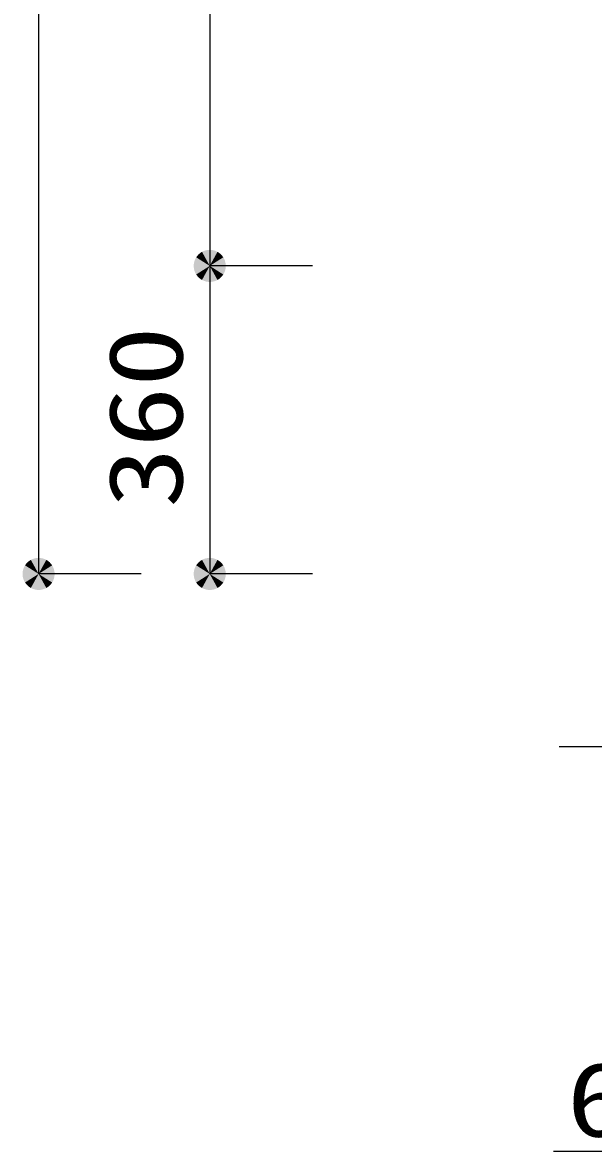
# Model space of a CAD drawing. Units: millimetres, scale not verified. Extents: x -8093 to 8093, y -5792 to 5792.
# Drawn here: x -7306 to -6639, y -526 to 793 of the extents above; entities that cross this region are included whole.
import ezdxf
from ezdxf.enums import TextEntityAlignment as Align

# ---------------------------------------------------------------- set-up
doc = ezdxf.new("R2010")
doc.units = ezdxf.units.MM
doc.header["$LTSCALE"] = 30
doc.layers.add('0-2_00クル-フ-1機器', color=2, linetype='Continuous', lineweight=25)
doc.layers.add('0-4_00クル-フ-6寸法', color=132, linetype='Continuous', lineweight=25)
doc.styles.add('ＭＳ ゴシック', font='')
doc.styles.get('ＭＳ ゴシック').set_extended_font_data('MS Gothic')

msp = doc.modelspace()

# ---------------------------------------------------------------- linework, layer by layer
at = {"layer": '0-2_00クル-フ-1機器', "color": 4}
msp.add_line((-6385.23, -53.16), (-6679.03, -53.16), dxfattribs=at)
at = {"layer": '0-4_00クル-フ-6寸法', "color": 4}
for p, q in [((-7287.2, 1768.84), (-7287.2, 148.84)), ((-7087.2, 1408.84), (-7087.2, 508.84)), ((-6967.2, 508.84), (-7087.2, 508.84)), ((-6967.2, 508.84), (-7087.2, 508.84)), ((-7087.2, 508.84), (-7087.2, 148.84)), ((-7167.2, 148.84), (-7287.2, 148.84)), ((-6967.2, 148.84), (-7087.2, 148.84)), ((-6502.24, -526.12), (-6685.4, -526.12))]:
    msp.add_line(p, q, dxfattribs=at)
at = {"layer": '0-4_00クル-フ-6寸法'}
for points in [[(-7087.2, 508.84), (-7105.61, 512.35), (-7105.03, 514.63)], [(-7087.2, 508.84), (-7105.61, 512.35), (-7105.03, 514.63)], [(-7087.2, 508.84), (-7105.03, 514.63), (-7104.16, 516.82)], [(-7087.2, 508.84), (-7105.03, 514.63), (-7104.16, 516.82)], [(-7087.2, 508.84), (-7104.16, 516.82), (-7103.03, 518.89)], [(-7087.2, 508.84), (-7104.16, 516.82), (-7103.03, 518.89)], [(-7087.2, 508.84), (-7103.03, 518.89), (-7101.64, 520.79)], [(-7087.2, 508.84), (-7103.03, 518.89), (-7101.64, 520.79)], [(-7087.2, 508.84), (-7101.64, 520.79), (-7100.03, 522.51)], [(-7087.2, 508.84), (-7101.64, 520.79), (-7100.03, 522.51)], [(-7087.2, 508.84), (-7100.03, 522.51), (-7098.22, 524.01)], [(-7087.2, 508.84), (-7100.03, 522.51), (-7098.22, 524.01)], [(-7087.2, 508.84), (-7098.22, 524.01), (-7096.23, 525.27)], [(-7087.2, 508.84), (-7098.22, 524.01), (-7096.23, 525.27)], [(-7087.2, 508.84), (-7096.23, 525.27), (-7094.1, 526.27)], [(-7087.2, 508.84), (-7096.23, 525.27), (-7094.1, 526.27)], [(-7087.2, 508.84), (-7094.1, 526.27), (-7091.86, 527)], [(-7087.2, 508.84), (-7094.1, 526.27), (-7091.86, 527)], [(-7087.2, 508.84), (-7091.86, 527), (-7089.55, 527.44)], [(-7087.2, 508.84), (-7091.86, 527), (-7089.55, 527.44)], [(-7087.2, 508.84), (-7089.55, 527.44), (-7087.2, 527.59)], [(-7087.2, 508.84), (-7089.55, 527.44), (-7087.2, 527.59)], [(-7087.2, 508.84), (-7087.2, 527.59), (-7084.85, 527.44)], [(-7087.2, 508.84), (-7087.2, 527.59), (-7084.85, 527.44)], [(-7087.2, 508.84), (-7084.85, 527.44), (-7082.53, 527)], [(-7087.2, 508.84), (-7084.85, 527.44), (-7082.53, 527)], [(-7087.2, 508.84), (-7082.53, 527), (-7080.29, 526.27)], [(-7087.2, 508.84), (-7082.53, 527), (-7080.29, 526.27)], [(-7087.2, 508.84), (-7080.29, 526.27), (-7078.16, 525.27)], [(-7087.2, 508.84), (-7080.29, 526.27), (-7078.16, 525.27)], [(-7087.2, 508.84), (-7078.16, 525.27), (-7076.18, 524.01)], [(-7087.2, 508.84), (-7078.16, 525.27), (-7076.18, 524.01)], [(-7087.2, 508.84), (-7076.18, 524.01), (-7074.36, 522.51)], [(-7087.2, 508.84), (-7076.18, 524.01), (-7074.36, 522.51)], [(-7087.2, 508.84), (-7074.36, 522.51), (-7072.75, 520.79)], [(-7087.2, 508.84), (-7074.36, 522.51), (-7072.75, 520.79)], [(-7087.2, 508.84), (-7072.75, 520.79), (-7071.37, 518.89)], [(-7087.2, 508.84), (-7072.75, 520.79), (-7071.37, 518.89)], [(-7087.2, 508.84), (-7071.37, 518.89), (-7070.23, 516.82)], [(-7087.2, 508.84), (-7071.37, 518.89), (-7070.23, 516.82)], [(-7087.2, 508.84), (-7070.23, 516.82), (-7069.36, 514.63)], [(-7087.2, 508.84), (-7070.23, 516.82), (-7069.36, 514.63)], [(-7087.2, 508.84), (-7069.36, 514.63), (-7068.78, 512.35)], [(-7087.2, 508.84), (-7069.36, 514.63), (-7068.78, 512.35)], [(-7087.2, 508.84), (-7105.91, 510.02), (-7105.61, 512.35)], [(-7087.2, 508.84), (-7105.91, 510.02), (-7105.61, 512.35)], [(-7087.2, 508.84), (-7105.91, 507.66), (-7105.91, 510.02)], [(-7087.2, 508.84), (-7105.91, 507.66), (-7105.91, 510.02)], [(-7087.2, 508.84), (-7105.61, 505.33), (-7105.91, 507.66)], [(-7087.2, 508.84), (-7105.61, 505.33), (-7105.91, 507.66)], [(-7087.2, 508.84), (-7105.03, 503.05), (-7105.61, 505.33)], [(-7087.2, 508.84), (-7105.03, 503.05), (-7105.61, 505.33)], [(-7087.2, 508.84), (-7104.16, 500.86), (-7105.03, 503.05)], [(-7087.2, 508.84), (-7104.16, 500.86), (-7105.03, 503.05)], [(-7087.2, 508.84), (-7103.03, 498.79), (-7104.16, 500.86)], [(-7087.2, 508.84), (-7103.03, 498.79), (-7104.16, 500.86)], [(-7087.2, 508.84), (-7101.64, 496.89), (-7103.03, 498.79)], [(-7087.2, 508.84), (-7101.64, 496.89), (-7103.03, 498.79)], [(-7087.2, 508.84), (-7100.03, 495.17), (-7101.64, 496.89)], [(-7087.2, 508.84), (-7100.03, 495.17), (-7101.64, 496.89)], [(-7087.2, 508.84), (-7098.22, 493.67), (-7100.03, 495.17)], [(-7087.2, 508.84), (-7098.22, 493.67), (-7100.03, 495.17)], [(-7087.2, 508.84), (-7096.23, 492.41), (-7098.22, 493.67)], [(-7087.2, 508.84), (-7096.23, 492.41), (-7098.22, 493.67)], [(-7087.2, 508.84), (-7094.1, 491.41), (-7096.23, 492.41)], [(-7087.2, 508.84), (-7094.1, 491.41), (-7096.23, 492.41)], [(-7087.2, 508.84), (-7091.86, 490.68), (-7094.1, 491.41)], [(-7087.2, 508.84), (-7091.86, 490.68), (-7094.1, 491.41)], [(-7087.2, 508.84), (-7089.55, 490.24), (-7091.86, 490.68)], [(-7087.2, 508.84), (-7089.55, 490.24), (-7091.86, 490.68)], [(-7087.2, 508.84), (-7087.2, 490.09), (-7089.55, 490.24)], [(-7087.2, 508.84), (-7087.2, 490.09), (-7089.55, 490.24)], [(-7087.2, 508.84), (-7068.78, 512.35), (-7068.48, 510.02)], [(-7087.2, 508.84), (-7068.78, 512.35), (-7068.48, 510.02)], [(-7087.2, 508.84), (-7068.48, 510.02), (-7068.48, 507.66)], [(-7087.2, 508.84), (-7068.48, 510.02), (-7068.48, 507.66)], [(-7087.2, 508.84), (-7084.85, 490.24), (-7087.2, 490.09)], [(-7087.2, 508.84), (-7082.53, 490.68), (-7084.85, 490.24)], [(-7087.2, 508.84), (-7080.29, 491.41), (-7082.53, 490.68)], [(-7087.2, 508.84), (-7078.16, 492.41), (-7080.29, 491.41)], [(-7087.2, 508.84), (-7076.18, 493.67), (-7078.16, 492.41)], [(-7087.2, 508.84), (-7074.36, 495.17), (-7076.18, 493.67)], [(-7087.2, 508.84), (-7072.75, 496.89), (-7074.36, 495.17)], [(-7087.2, 508.84), (-7071.37, 498.79), (-7072.75, 496.89)], [(-7087.2, 508.84), (-7070.23, 500.86), (-7071.37, 498.79)], [(-7087.2, 508.84), (-7069.36, 503.05), (-7070.23, 500.86)], [(-7087.2, 508.84), (-7068.78, 505.33), (-7069.36, 503.05)], [(-7087.2, 508.84), (-7068.48, 507.66), (-7068.78, 505.33)], [(-7087.2, 508.84), (-7084.85, 490.24), (-7087.2, 490.09)], [(-7087.2, 508.84), (-7082.53, 490.68), (-7084.85, 490.24)], [(-7087.2, 508.84), (-7080.29, 491.41), (-7082.53, 490.68)], [(-7087.2, 508.84), (-7078.16, 492.41), (-7080.29, 491.41)], [(-7087.2, 508.84), (-7076.18, 493.67), (-7078.16, 492.41)], [(-7087.2, 508.84), (-7074.36, 495.17), (-7076.18, 493.67)], [(-7087.2, 508.84), (-7072.75, 496.89), (-7074.36, 495.17)], [(-7087.2, 508.84), (-7071.37, 498.79), (-7072.75, 496.89)], [(-7087.2, 508.84), (-7070.23, 500.86), (-7071.37, 498.79)], [(-7087.2, 508.84), (-7069.36, 503.05), (-7070.23, 500.86)], [(-7087.2, 508.84), (-7068.78, 505.33), (-7069.36, 503.05)], [(-7087.2, 508.84), (-7068.48, 507.66), (-7068.78, 505.33)], [(-7287.2, 148.84), (-7304.16, 156.82), (-7303.03, 158.89)], [(-7287.2, 148.84), (-7303.03, 158.89), (-7301.64, 160.79)], [(-7287.2, 148.84), (-7301.64, 160.79), (-7300.03, 162.51)], [(-7287.2, 148.84), (-7300.03, 162.51), (-7298.22, 164.01)], [(-7287.2, 148.84), (-7298.22, 164.01), (-7296.23, 165.27)], [(-7287.2, 148.84), (-7296.23, 165.27), (-7294.1, 166.27)], [(-7287.2, 148.84), (-7294.1, 166.27), (-7291.86, 167)], [(-7287.2, 148.84), (-7291.86, 167), (-7289.55, 167.44)], [(-7287.2, 148.84), (-7289.55, 167.44), (-7287.2, 167.59)], [(-7287.2, 148.84), (-7287.2, 167.59), (-7284.85, 167.44)], [(-7287.2, 148.84), (-7284.85, 167.44), (-7282.53, 167)], [(-7287.2, 148.84), (-7282.53, 167), (-7280.29, 166.27)], [(-7287.2, 148.84), (-7280.29, 166.27), (-7278.16, 165.27)], [(-7287.2, 148.84), (-7278.16, 165.27), (-7276.18, 164.01)], [(-7287.2, 148.84), (-7276.18, 164.01), (-7274.36, 162.51)], [(-7287.2, 148.84), (-7274.36, 162.51), (-7272.75, 160.79)], [(-7287.2, 148.84), (-7272.75, 160.79), (-7271.37, 158.89)], [(-7287.2, 148.84), (-7271.37, 158.89), (-7270.23, 156.82)], [(-7087.2, 148.84), (-7104.16, 156.82), (-7103.03, 158.89)], [(-7087.2, 148.84), (-7103.03, 158.89), (-7101.64, 160.79)], [(-7087.2, 148.84), (-7101.64, 160.79), (-7100.03, 162.51)], [(-7087.2, 148.84), (-7100.03, 162.51), (-7098.22, 164.01)], [(-7087.2, 148.84), (-7098.22, 164.01), (-7096.23, 165.27)], [(-7087.2, 148.84), (-7096.23, 165.27), (-7094.1, 166.27)], [(-7087.2, 148.84), (-7094.1, 166.27), (-7091.86, 167)], [(-7087.2, 148.84), (-7091.86, 167), (-7089.55, 167.44)], [(-7087.2, 148.84), (-7089.55, 167.44), (-7087.2, 167.59)], [(-7087.2, 148.84), (-7087.2, 167.59), (-7084.85, 167.44)], [(-7087.2, 148.84), (-7084.85, 167.44), (-7082.53, 167)], [(-7087.2, 148.84), (-7082.53, 167), (-7080.29, 166.27)], [(-7087.2, 148.84), (-7080.29, 166.27), (-7078.16, 165.27)], [(-7087.2, 148.84), (-7078.16, 165.27), (-7076.18, 164.01)], [(-7087.2, 148.84), (-7076.18, 164.01), (-7074.36, 162.51)], [(-7087.2, 148.84), (-7074.36, 162.51), (-7072.75, 160.79)], [(-7087.2, 148.84), (-7072.75, 160.79), (-7071.37, 158.89)], [(-7087.2, 148.84), (-7071.37, 158.89), (-7070.23, 156.82)], [(-7287.2, 148.84), (-7305.91, 150.02), (-7305.61, 152.35)], [(-7287.2, 148.84), (-7305.91, 147.66), (-7305.91, 150.02)], [(-7287.2, 148.84), (-7305.61, 145.33), (-7305.91, 147.66)], [(-7287.2, 148.84), (-7305.61, 152.35), (-7305.03, 154.63)], [(-7287.2, 148.84), (-7305.03, 143.05), (-7305.61, 145.33)], [(-7287.2, 148.84), (-7305.03, 154.63), (-7304.16, 156.82)], [(-7287.2, 148.84), (-7304.16, 140.86), (-7305.03, 143.05)], [(-7287.2, 148.84), (-7303.03, 138.79), (-7304.16, 140.86)], [(-7287.2, 148.84), (-7301.64, 136.89), (-7303.03, 138.79)], [(-7287.2, 148.84), (-7300.03, 135.17), (-7301.64, 136.89)], [(-7287.2, 148.84), (-7298.22, 133.67), (-7300.03, 135.17)], [(-7287.2, 148.84), (-7296.23, 132.41), (-7298.22, 133.67)], [(-7287.2, 148.84), (-7294.1, 131.41), (-7296.23, 132.41)], [(-7287.2, 148.84), (-7291.86, 130.68), (-7294.1, 131.41)], [(-7287.2, 148.84), (-7289.55, 130.24), (-7291.86, 130.68)], [(-7287.2, 148.84), (-7287.2, 130.09), (-7289.55, 130.24)], [(-7287.2, 148.84), (-7270.23, 156.82), (-7269.36, 154.63)], [(-7287.2, 148.84), (-7269.36, 154.63), (-7268.78, 152.35)], [(-7287.2, 148.84), (-7268.78, 152.35), (-7268.48, 150.02)], [(-7287.2, 148.84), (-7268.48, 150.02), (-7268.48, 147.66)], [(-7287.2, 148.84), (-7284.85, 130.24), (-7287.2, 130.09)], [(-7287.2, 148.84), (-7282.53, 130.68), (-7284.85, 130.24)], [(-7287.2, 148.84), (-7280.29, 131.41), (-7282.53, 130.68)], [(-7287.2, 148.84), (-7278.16, 132.41), (-7280.29, 131.41)], [(-7287.2, 148.84), (-7276.18, 133.67), (-7278.16, 132.41)], [(-7287.2, 148.84), (-7274.36, 135.17), (-7276.18, 133.67)], [(-7287.2, 148.84), (-7272.75, 136.89), (-7274.36, 135.17)], [(-7287.2, 148.84), (-7271.37, 138.79), (-7272.75, 136.89)], [(-7287.2, 148.84), (-7270.23, 140.86), (-7271.37, 138.79)], [(-7287.2, 148.84), (-7269.36, 143.05), (-7270.23, 140.86)], [(-7287.2, 148.84), (-7268.78, 145.33), (-7269.36, 143.05)], [(-7287.2, 148.84), (-7268.48, 147.66), (-7268.78, 145.33)], [(-7087.2, 148.84), (-7105.91, 150.02), (-7105.61, 152.35)], [(-7087.2, 148.84), (-7105.91, 147.66), (-7105.91, 150.02)], [(-7087.2, 148.84), (-7105.61, 145.33), (-7105.91, 147.66)], [(-7087.2, 148.84), (-7105.61, 152.35), (-7105.03, 154.63)], [(-7087.2, 148.84), (-7105.03, 143.05), (-7105.61, 145.33)], [(-7087.2, 148.84), (-7105.03, 154.63), (-7104.16, 156.82)], [(-7087.2, 148.84), (-7104.16, 140.86), (-7105.03, 143.05)], [(-7087.2, 148.84), (-7103.03, 138.79), (-7104.16, 140.86)], [(-7087.2, 148.84), (-7101.64, 136.89), (-7103.03, 138.79)], [(-7087.2, 148.84), (-7100.03, 135.17), (-7101.64, 136.89)], [(-7087.2, 148.84), (-7098.22, 133.67), (-7100.03, 135.17)], [(-7087.2, 148.84), (-7096.23, 132.41), (-7098.22, 133.67)], [(-7087.2, 148.84), (-7094.1, 131.41), (-7096.23, 132.41)], [(-7087.2, 148.84), (-7091.86, 130.68), (-7094.1, 131.41)], [(-7087.2, 148.84), (-7089.55, 130.24), (-7091.86, 130.68)], [(-7087.2, 148.84), (-7087.2, 130.09), (-7089.55, 130.24)], [(-7087.2, 148.84), (-7070.23, 156.82), (-7069.36, 154.63)], [(-7087.2, 148.84), (-7069.36, 154.63), (-7068.78, 152.35)], [(-7087.2, 148.84), (-7068.78, 152.35), (-7068.48, 150.02)], [(-7087.2, 148.84), (-7068.48, 150.02), (-7068.48, 147.66)], [(-7087.2, 148.84), (-7084.85, 130.24), (-7087.2, 130.09)], [(-7087.2, 148.84), (-7082.53, 130.68), (-7084.85, 130.24)], [(-7087.2, 148.84), (-7080.29, 131.41), (-7082.53, 130.68)], [(-7087.2, 148.84), (-7078.16, 132.41), (-7080.29, 131.41)], [(-7087.2, 148.84), (-7076.18, 133.67), (-7078.16, 132.41)], [(-7087.2, 148.84), (-7074.36, 135.17), (-7076.18, 133.67)], [(-7087.2, 148.84), (-7072.75, 136.89), (-7074.36, 135.17)], [(-7087.2, 148.84), (-7071.37, 138.79), (-7072.75, 136.89)], [(-7087.2, 148.84), (-7070.23, 140.86), (-7071.37, 138.79)], [(-7087.2, 148.84), (-7069.36, 143.05), (-7070.23, 140.86)], [(-7087.2, 148.84), (-7068.78, 145.33), (-7069.36, 143.05)], [(-7087.2, 148.84), (-7068.48, 147.66), (-7068.78, 145.33)]]:
    msp.add_solid(points, dxfattribs=at)

# ---------------------------------------------------------------- texts
at = {"layer": '0-4_00クル-フ-6寸法', "color": 3, "style": 'ＭＳ ゴシック', "width": 1.2}
msp.add_text('360', height=86.66, rotation=90, dxfattribs=at).set_placement((-7093.04, 225.98), align=Align.BOTTOM_LEFT)
msp.add_text('60', height=86.66, dxfattribs=at).set_placement((-6669.93, -534.87), align=Align.BOTTOM_LEFT)

doc.saveas('drawing.dxf')
